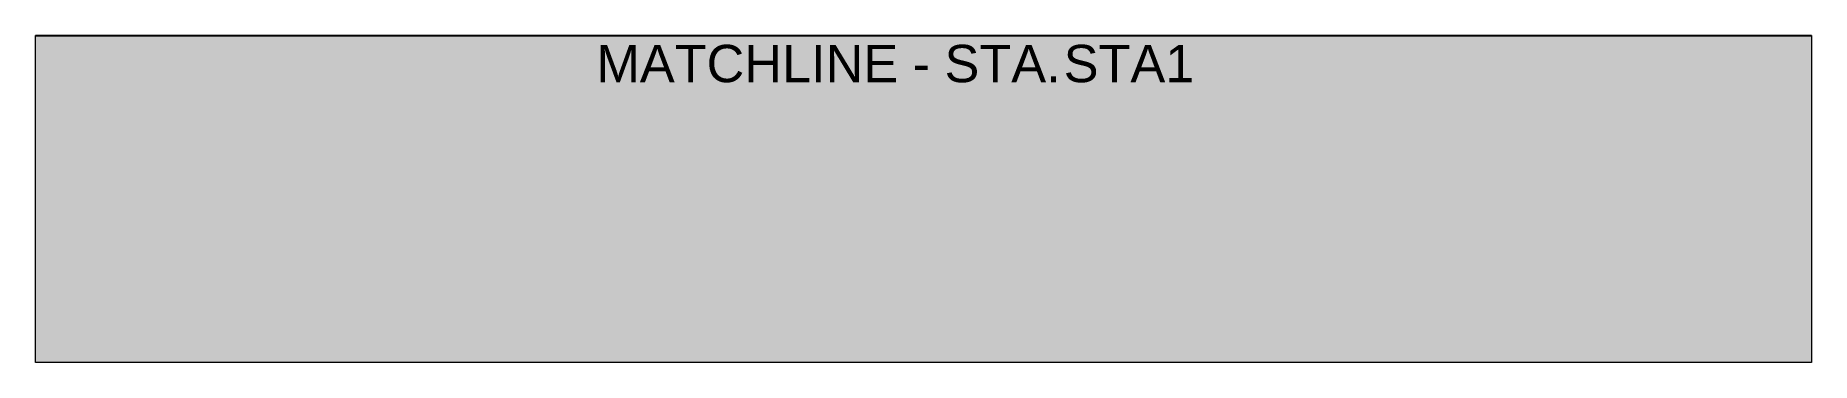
# Model space of a CAD drawing. Extents: x -4.75 to 4.75, y -1.75 to 0.
import ezdxf
from ezdxf.enums import TextEntityAlignment as Align

# ---------------------------------------------------------------- set-up
doc = ezdxf.new("R2010")
doc.units = 0
doc.header["$LTSCALE"] = 0.01
doc.header["$MEASUREMENT"] = 0
doc.layers.get('0').update_dxf_attribs({"lineweight": 20})
doc.layers.add('C-ANNO-MATC', color=7, linetype='Continuous', lineweight=120)
doc.layers.add('C-ANNO-MATC-TEXT', color=7, linetype='Continuous', lineweight=50)
doc.layers.add('G-NPLT', color=252, linetype='Continuous', lineweight=20, plot=False)
doc.styles.add('COA_Matchline', font='arial.ttf', dxfattribs={"height": 4})

msp = doc.modelspace()

# ---------------------------------------------------------------- hatches: boundary and pattern name
at = {"layer": 'C-ANNO-MATC', "true_color": 0xffffff}
h = msp.add_hatch(color=7, dxfattribs=at)
h.dxf.hatch_style = 1
h.paths.add_polyline_path([(4.75, 0), (4.75, -1.75), (-4.75, -1.75), (-4.75, 0)])

# ---------------------------------------------------------------- linework, layer by layer
at = {"color": 0, "linetype": 'ByBlock', "lineweight": -2}
msp.add_lwpolyline([(-4.75, 0), (4.75, 0)], dxfattribs=at)
at = {"layer": 'G-NPLT', "color": 0, "linetype": 'ByBlock', "lineweight": 0}
msp.add_lwpolyline([(4.75, 0), (4.75, -1.75), (-4.75, -1.75), (-4.75, 0)], close=True, dxfattribs=at)

# ---------------------------------------------------------------- texts
at = {"layer": 'C-ANNO-MATC-TEXT', "insert": (-1.75, -0.05), "char_height": 0.2, "width": 2.5, "attachment_point": 1, "style": 'COA_Matchline'}
msp.add_mtext('MATCHLINE - STA.', dxfattribs=at)
at = {"layer": 'C-ANNO-MATC-TEXT', "style": 'COA_Matchline'}
msp.add_attdef('STA1', text='00+00', height=0.2, dxfattribs=at).set_placement((0.75, -0.05), align=Align.TOP_LEFT)

doc.saveas('drawing.dxf')
